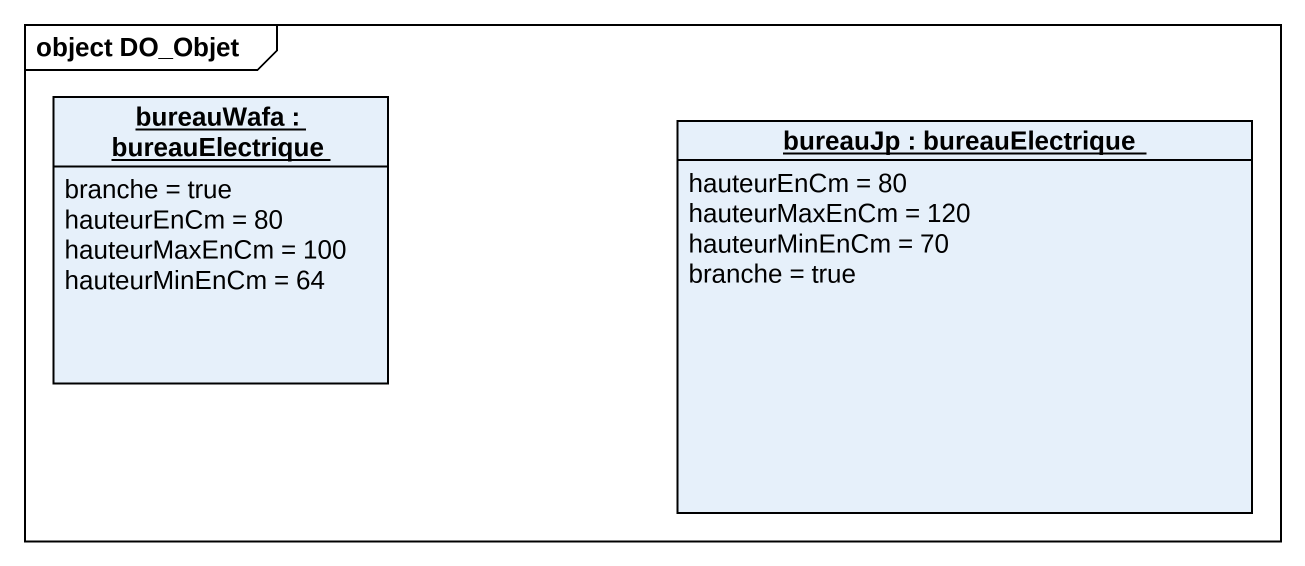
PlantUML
@startuml
mainframe object DO_Objet
hide circle
hide empty members
object "bureauWafa : bureauElectrique" as bureauWafa {
  branche = true
  hauteurEnCm = 80
  hauteurMaxEnCm = 100
  hauteurMinEnCm = 64
}
object "bureauJp : bureauElectrique" as bureauJp {
  hauteurEnCm = 80
  hauteurMaxEnCm = 120
  hauteurMinEnCm = 70
  branche = true
}
@enduml
